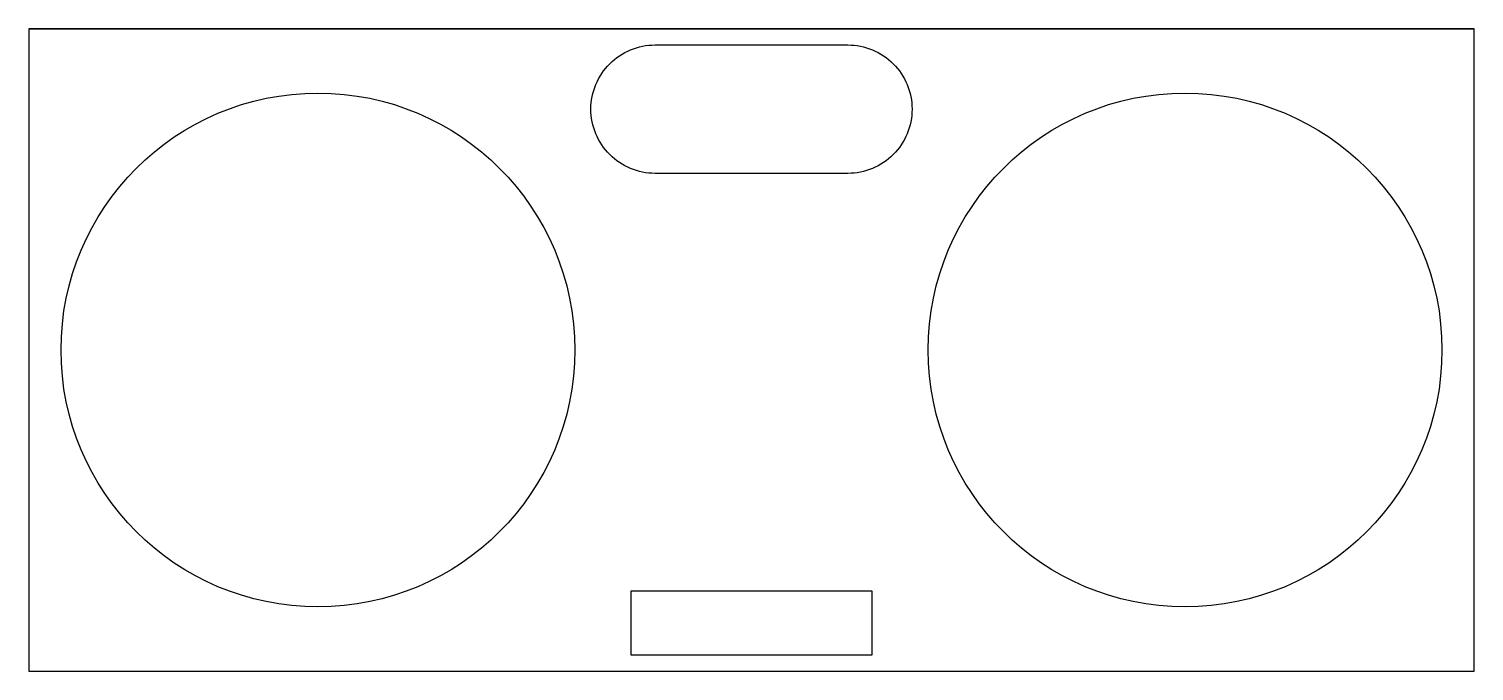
# Model space of a CAD drawing. Header units: millimetres. Extents: x 9.3 to 54.3, y -1.3 to 18.7.
import ezdxf

# ---------------------------------------------------------------- set-up
doc = ezdxf.new("R2010")
doc.units = ezdxf.units.MM
doc.layers.add('OL', color=1, linetype='Continuous')

msp = doc.modelspace()

# ---------------------------------------------------------------- linework, layer by layer
at = {"layer": 'OL'}
for p, q in [((9.345, 18.728), (54.345, 18.728)), ((9.345, 18.728), (54.345, 18.728)), ((9.345, 18.728), (54.345, 18.728)), ((9.345, 18.728), (54.345, 18.728)), ((9.345, -1.272), (54.345, -1.272))]:
    msp.add_line(p, q, dxfattribs=at)
for points in [[(9.345, -1.272), (54.345, -1.272), (54.345, 18.728), (9.345, 18.728)], [(28.095, 1.228), (35.595, 1.228), (35.595, -0.772), (28.095, -0.772)]]:
    msp.add_lwpolyline(points, close=True, dxfattribs=at)
msp.add_lwpolyline([(28.845, 18.228), (34.845, 18.228, -0.414214), (36.845, 16.228), (36.845, 16.228, -0.414214), (34.845, 14.228), (28.845, 14.228, -0.414214), (26.845, 16.228), (26.845, 16.228, -0.414214)], format="xyb", close=True, dxfattribs=at)
for centre in [(18.345, 8.728), (45.345, 8.728)]:
    msp.add_circle(centre, 8, dxfattribs=at)

doc.saveas('drawing.dxf')
